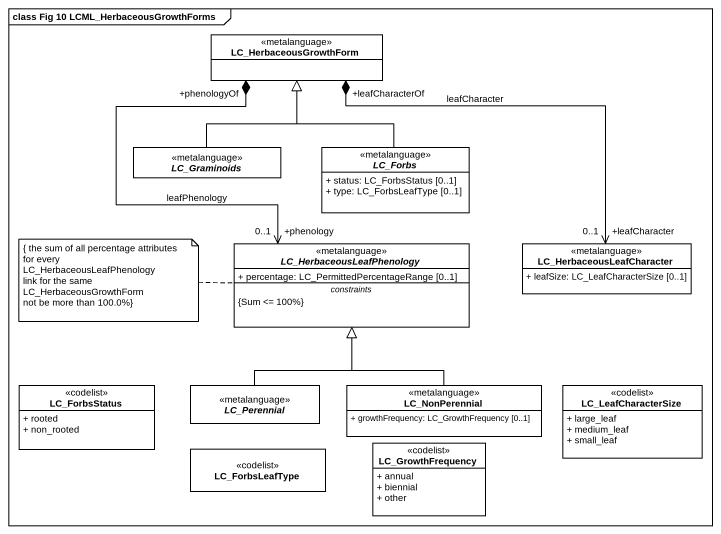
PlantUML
@startuml
mainframe class Fig 10 LCML_HerbaceousGrowthForms
hide circle
hide empty members
skinparam classAttributeIconSize 0
class LC_HerbaceousGrowthForm <<metalanguage>> #FFFFFF
abstract class LC_Graminoids <<metalanguage>> #FFFFFF
abstract class LC_Forbs <<metalanguage>> #FFFFFF {
  + status: LC_ForbsStatus [0..1]
  + type: LC_ForbsLeafType [0..1]
}
abstract class LC_HerbaceousLeafPhenology <<metalanguage>> #FFFFFF {
  + percentage: LC_PermittedPercentageRange [0..1]
  -- constraints --
  {Sum <= 100%}
}
class LC_HerbaceousLeafCharacter <<metalanguage>> #FFFFFF {
  + leafSize: LC_LeafCharacterSize [0..1]
}
class LC_ForbsStatus <<codelist>> #FFFFFF {
  + rooted
  + non_rooted
}
abstract class LC_Perennial <<metalanguage>> #FFFFFF
class LC_NonPerennial <<metalanguage>> #FFFFFF {
  + growthFrequency: LC_GrowthFrequency [0..1]
}
class LC_LeafCharacterSize <<codelist>> #FFFFFF {
  + large_leaf
  + medium_leaf
  + small_leaf
}
class LC_ForbsLeafType <<codelist>> #FFFFFF
class LC_GrowthFrequency <<codelist>> #FFFFFF {
  + annual
  + biennial
  + other
}
LC_Graminoids -up-|> LC_HerbaceousGrowthForm
LC_Forbs -up-|> LC_HerbaceousGrowthForm
LC_HerbaceousLeafPhenology "+phenology\n0..1" <-up-* "+phenologyOf" LC_HerbaceousGrowthForm : leafPhenology
LC_HerbaceousLeafCharacter "+leafCharacter\n0..1" <-up-* "+leafCharacterOf" LC_HerbaceousGrowthForm : leafCharacter
LC_Perennial -up-|> LC_HerbaceousLeafPhenology
LC_NonPerennial -up-|> LC_HerbaceousLeafPhenology
note left of LC_HerbaceousLeafPhenology
  { the sum of all percentage attributes
  for every LC_HerbaceousLeafPhenology
  link for the same LC_HerbaceousGrowthForm
  not be more than 100.0%}
end note
@enduml
